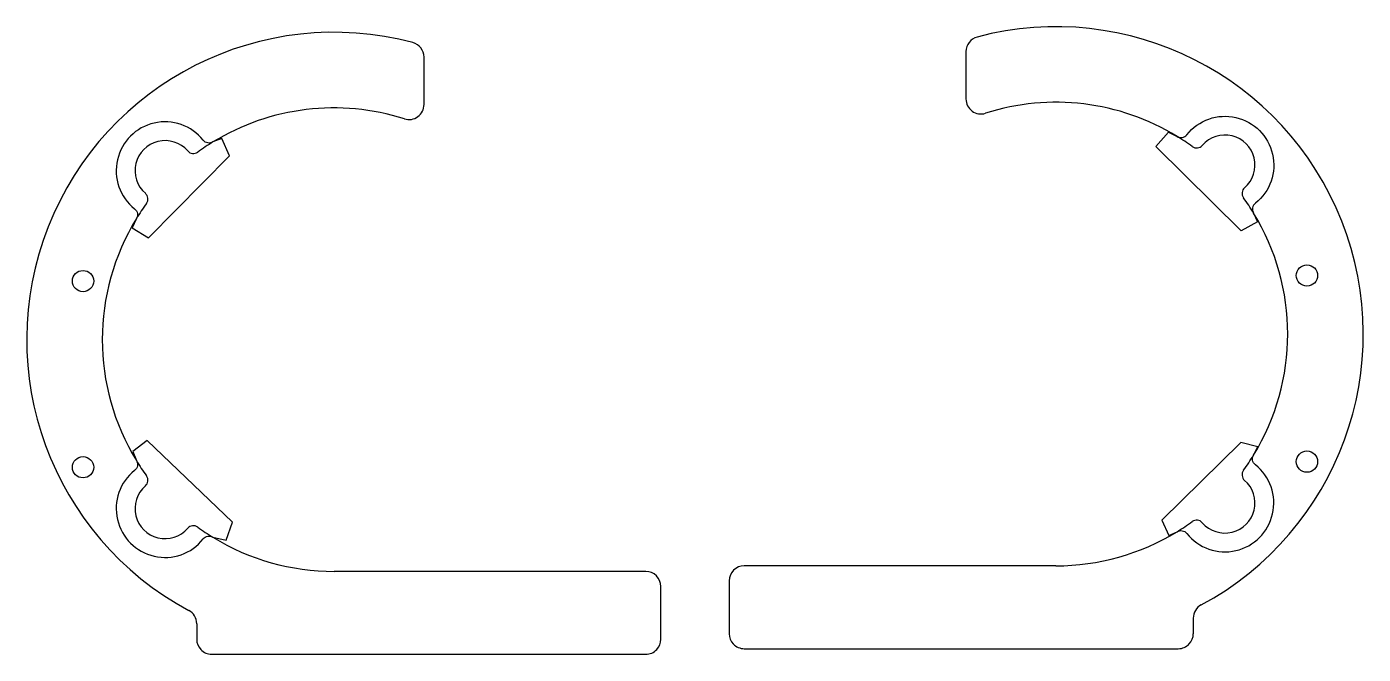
# Model space of a CAD drawing. Extents: x -297 to 268, y -2 to 263.
import ezdxf

# ---------------------------------------------------------------- set-up
doc = ezdxf.new("R2010")
doc.units = 0
doc.layers.get('0').update_dxf_attribs({"linetype": 'CONTINUOUS'})
doc.layers.add('VISIBLE__ISO_', color=7, linetype='CONTINUOUS')

msp = doc.modelspace()

# ---------------------------------------------------------------- linework, layer by layer
for p, q in [((221.86, 184.3), (221.86, 184.3)), ((-218.4, 47.13), (-218.4, 47.13)), ((189.45, 49.49), (189.45, 49.49)), ((189.45, 49.49), (189.45, 49.49)), ((189.45, 49.49), (189.45, 49.49))]:
    msp.add_line(p, q)
msp.add_lwpolyline([(189.45, 49.49, -0.378846), (193.6, 48.76, 1.120665), (222.59, 77.75, -0.378846), (221.86, 81.9), (223.65, 85.42), (216.41, 87.29), (182.99, 54.41), (186.02, 47.81), (189.45, 49.49)], format="xyb")
at = {"layer": 'VISIBLE__ISO_'}
for p, q in [((-129.1, 230.19), (-129.1, 250.24)), ((100.15, 252.6), (100.15, 232.55)), ((138.25, 35.06), (6.35, 35.06)), ((-35.3, 32.7), (-167.2, 32.7)), ((0, 28.71), (0, 6.35)), ((-28.95, 3.99), (-28.95, 26.35)), ((196.34, 12.94), (196.34, 6.35)), ((-225.29, 10.58), (-225.29, 3.99)), ((6.35, 0), (189.99, 0)), ((-218.94, -2.36), (-35.3, -2.36))]:
    msp.add_line(p, q, dxfattribs=at)
for points in [[(-222.54, 215.08, 1.120665), (-251.54, 186.09, -0.378846), (-250.81, 181.94), (-252.66, 178.1), (-245.73, 173.8), (-211.46, 208.53), (-214.71, 215.87), (-218.4, 214.35, -0.378846)], [(180.5, 212.45), (185.8, 218.5), (189.45, 216.71, 0.378846), (193.6, 217.44, -1.120665), (222.59, 188.45, 0.378846), (221.86, 184.3), (223.54, 180.63), (216.62, 176.75)], [(-210.21, 53.48), (-246.24, 88.11), (-252.37, 83.46), (-250.81, 79.54, -0.378846), (-251.54, 75.39, 1.120665), (-222.54, 46.4, -0.378846), (-218.4, 47.13), (-212.89, 45.92)]]:
    msp.add_lwpolyline(points, format="xyb", close=True, dxfattribs=at)
for centre in [(-273.37, 155.5), (244.42, 157.87), (-273.37, 76.76), (244.42, 79.13)]:
    msp.add_circle(centre, 4.5, dxfattribs=at)
for centre, radius, start, end in [((-167.2, 130.74), 130, 75.1213, 241.7964), ((138.25, 133.1), 130, 298.2036, 104.8787), ((-135.45, 250.24), 6.35, 0, 75.1213), ((106.5, 252.6), 6.35, 104.8787, 180), ((106.5, 232.55), 6.35, 180, 287.7062), ((-167.2, 130.74), 98.04, 72.2938, 121.4827), ((-135.45, 230.19), 6.35, 252.2938, 0), ((138.25, 133.1), 98.04, 58.5173, 107.7062), ((-238.7, 202.24), 12.7, 40.8697, 229.1303), ((138.25, 133.1), 98.04, 53.9998, 58.5173), ((209.75, 204.6), 12.7, 310.8697, 139.1303), ((-226.69, 212.63), 3.17, 220.8697, 306.0002), ((-167.2, 130.74), 98.04, 121.4827, 126.0002), ((197.75, 214.99), 3.17, 233.9998, 319.1303), ((-249.09, 190.23), 3.17, 323.9998, 49.1303), ((220.14, 192.6), 3.18, 130.8697, 216.0002), ((-167.2, 130.74), 98.04, 143.9998, 148.5173), ((138.25, 133.1), 98.04, 31.4827, 36.0002), ((-167.2, 130.74), 98.04, 148.5173, 211.4827), ((138.25, 133.1), 98.04, 328.5173, 31.4827), ((-167.2, 130.74), 98.04, 211.4827, 216.0002), ((138.25, 133.1), 98.04, 323.9998, 328.5173), ((220.14, 73.6), 3.18, 143.9998, 229.1303), ((-238.7, 59.24), 12.7, 130.8697, 319.1303), ((-249.09, 71.24), 3.17, 310.8697, 36.0002), ((209.75, 61.6), 12.7, 220.8697, 49.1303), ((-226.69, 48.85), 3.18, 53.9998, 139.1303), ((-167.2, 130.74), 98.04, 233.9998, 238.5173), ((138.25, 133.1), 98.04, 301.4827, 306.0002), ((197.75, 51.21), 3.17, 40.8697, 126.0002), ((-167.2, 130.74), 98.04, 238.5173, 270), ((138.25, 133.1), 98.04, 270, 301.4827), ((6.35, 28.71), 6.35, 90, 180), ((-35.3, 26.35), 6.35, 0, 90), ((202.69, 12.94), 6.35, 118.2036, 180), ((-231.64, 10.58), 6.35, 0, 61.7964), ((6.35, 6.35), 6.35, 180, 223.2387), ((189.99, 6.35), 6.35, 316.7613, 0), ((-218.94, 3.99), 6.35, 180, 223.2387), ((-35.3, 3.99), 6.35, 316.7613, 0), ((6.35, 6.35), 6.35, 223.2387, 270), ((189.99, 6.35), 6.35, 270, 316.7613), ((-218.94, 3.99), 6.35, 223.2387, 270), ((-35.3, 3.99), 6.35, 270, 316.7613)]:
    msp.add_arc(centre, radius, start, end, dxfattribs=at)

doc.saveas('drawing.dxf')
